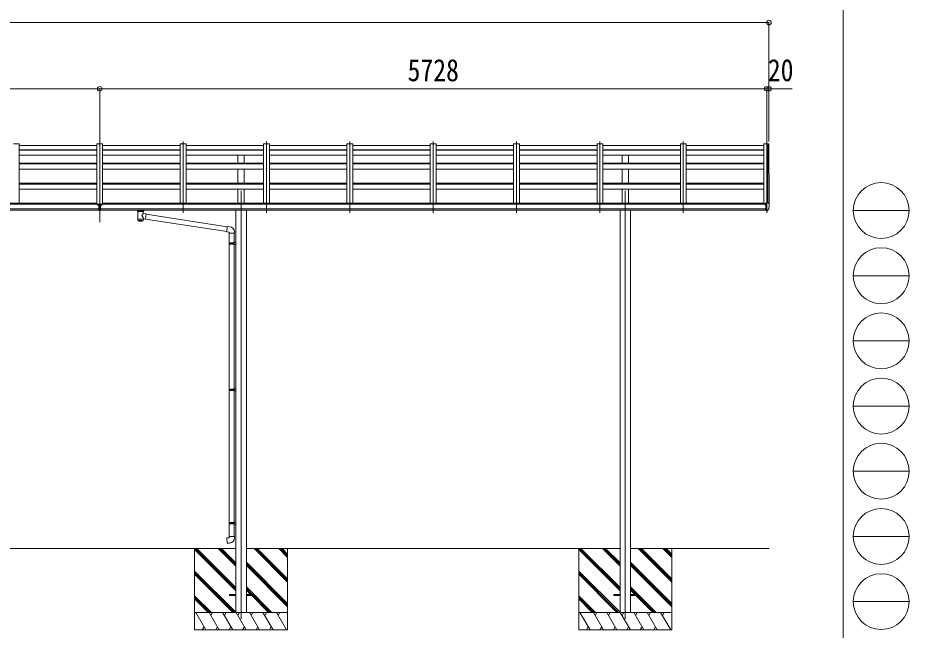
# Model space of a CAD drawing. Units: millimetres at full size, sheet at 1:40. Extents: x -11181 to 11305, y -7804 to 7716.
# Drawn here: x 3650 to 11305, y -5049 to 212 of the extents above; entities that cross this region are included whole.
import ezdxf
from ezdxf.enums import TextEntityAlignment as Align

# ---------------------------------------------------------------- set-up
doc = ezdxf.new("R2010")
doc.units = ezdxf.units.MM
doc.header["$LTSCALE"] = 40
doc.header["$PDMODE"] = 32
doc.header["$PDSIZE"] = 40
for name, color, linetype, lineweight in [('0-0_0', 7, 'Continuous', 9), ('0-1_本体', 4, 'Continuous', 9), ('0-2_部品', 7, 'Continuous', 9), ('0-8_PARTS2', 2, 'Continuous', 9), ('0-A_寸法', 6, 'Continuous', 9), ('F-0_240', 7, 'Continuous', 9)]:
    doc.layers.add(name, color=color, linetype=linetype, lineweight=lineweight)
doc.styles.add('ＭＳ ゴシック', font='')
doc.styles.get('ＭＳ ゴシック').set_extended_font_data('MS Gothic')

msp = doc.modelspace()

# ---------------------------------------------------------------- linework, layer by layer
at = {"layer": '0-0_0'}
for p, q in [((3184.2, -4347.1), (5023.8, -4347.1)), ((5521.8, -4347.1), (3682.2, -4347.1)), ((5167, -4347.1), (5167, -5047.1)), ((5521.8, -4711.41), (5167, -4356.62)), ((5521.8, -4697.27), (5171.63, -4347.1)), ((5521.8, -4683.13), (5185.77, -4347.1)), ((5521.8, -4499.28), (5369.62, -4347.1)), ((5521.8, -4485.14), (5383.76, -4347.1)), ((5521.8, -4471), (5397.9, -4347.1)), ((8821.8, -4347.1), (5612.2, -4347.1)), ((5967, -4636.11), (5677.99, -4347.1)), ((5967, -4621.97), (5692.13, -4347.1)), ((5967, -4607.83), (5706.27, -4347.1)), ((5967, -4423.98), (5890.12, -4347.1)), ((5967, -4409.84), (5904.26, -4347.1)), ((5967, -4395.7), (5918.4, -4347.1)), ((5967, -4347.1), (5967, -5047.1)), ((8467, -4347.1), (8467, -5047.1)), ((8821.8, -4711.41), (8467, -4356.62)), ((8821.8, -4697.27), (8471.63, -4347.1)), ((8821.8, -4683.13), (8485.77, -4347.1)), ((8821.8, -4499.28), (8669.62, -4347.1)), ((8821.8, -4485.14), (8683.76, -4347.1)), ((8821.8, -4471), (8697.9, -4347.1)), ((10101, -4347.1), (8912.2, -4347.1)), ((9267, -4636.11), (8977.99, -4347.1)), ((9267, -4621.97), (8992.13, -4347.1)), ((9267, -4607.83), (9006.27, -4347.1)), ((9267, -4423.98), (9190.12, -4347.1)), ((9267, -4409.84), (9204.26, -4347.1)), ((9267, -4395.7), (9218.4, -4347.1)), ((9267, -4347.1), (9267, -5047.1)), ((5967, -4819.96), (5612.2, -4465.16)), ((5967, -4834.1), (5612.2, -4479.3)), ((5967, -4848.25), (5612.2, -4493.45)), ((9267, -4819.96), (8912.2, -4465.16)), ((9267, -4834.1), (8912.2, -4479.3)), ((9267, -4848.25), (8912.2, -4493.45)), ((5521.8, -4895.26), (5167, -4540.46)), ((5509.5, -4897.1), (5167, -4554.6)), ((5495.36, -4897.1), (5167, -4568.75)), ((8821.8, -4895.26), (8467, -4540.46)), ((8809.5, -4897.1), (8467, -4554.6)), ((8795.36, -4897.1), (8467, -4568.75)), ((5832.01, -4897.1), (5612.2, -4677.29)), ((5663.36, -4742.59), (5612.2, -4691.44)), ((5649.21, -4742.59), (5612.2, -4705.58)), ((5817.87, -4897.1), (5667, -4746.24)), ((9132.01, -4897.1), (8912.2, -4677.29)), ((8963.36, -4742.59), (8912.2, -4691.44)), ((8949.21, -4742.59), (8912.2, -4705.58)), ((9117.87, -4897.1), (8967, -4746.24)), ((5311.51, -4897.1), (5167, -4752.59)), ((5297.37, -4897.1), (5167, -4766.74)), ((5283.22, -4897.1), (5167, -4780.88)), ((5803.72, -4897.1), (5658.21, -4751.59)), ((8611.51, -4897.1), (8467, -4752.59)), ((8597.37, -4897.1), (8467, -4766.74)), ((8583.22, -4897.1), (8467, -4780.88)), ((9103.72, -4897.1), (8958.21, -4751.59)), ((5167, -4897.1), (5967, -4897.1)), ((5263.89, -5047.1), (5177.29, -4897.1)), ((5379.36, -5047.1), (5292.76, -4897.1)), ((5322.76, -4897.1), (5307.76, -4923.08)), ((5494.83, -5047.1), (5408.23, -4897.1)), ((5423.23, -4923.08), (5438.23, -4897.1)), ((5610.3, -5047.1), (5523.7, -4897.1)), ((5538.7, -4923.08), (5553.7, -4897.1)), ((5725.77, -5047.1), (5639.17, -4897.1)), ((5654.17, -4923.08), (5669.17, -4897.1)), ((5841.24, -5047.1), (5754.64, -4897.1)), ((5769.64, -4923.08), (5784.64, -4897.1)), ((5956.71, -5047.1), (5870.11, -4897.1)), ((5885.11, -4923.08), (5900.11, -4897.1)), ((8467, -4897.1), (9267, -4897.1)), ((8563.89, -5047.1), (8477.29, -4897.1)), ((8679.36, -5047.1), (8592.76, -4897.1)), ((8622.76, -4897.1), (8607.76, -4923.08)), ((8794.83, -5047.1), (8708.23, -4897.1)), ((8723.23, -4923.08), (8738.23, -4897.1)), ((8910.3, -5047.1), (8823.7, -4897.1)), ((8838.7, -4923.08), (8853.7, -4897.1)), ((9025.77, -5047.1), (8939.17, -4897.1)), ((8954.17, -4923.08), (8969.17, -4897.1)), ((9141.24, -5047.1), (9054.64, -4897.1)), ((9069.64, -4923.08), (9084.64, -4897.1)), ((9256.71, -5047.1), (9170.11, -4897.1)), ((9185.11, -4923.08), (9200.11, -4897.1)), ((5967, -5047.1), (5167, -5047.1)), ((5248.89, -5021.12), (5233.89, -5047.1)), ((5364.36, -5021.12), (5349.36, -5047.1)), ((5479.83, -5021.12), (5464.83, -5047.1)), ((5595.3, -5021.12), (5580.3, -5047.1)), ((5710.77, -5021.12), (5695.77, -5047.1)), ((5826.24, -5021.12), (5811.24, -5047.1)), ((9267, -5047.1), (8467, -5047.1)), ((8548.89, -5021.12), (8533.89, -5047.1)), ((8664.36, -5021.12), (8649.36, -5047.1)), ((8779.83, -5021.12), (8764.83, -5047.1)), ((8895.3, -5021.12), (8880.3, -5047.1)), ((9010.77, -5021.12), (8995.77, -5047.1)), ((9126.24, -5021.12), (9111.24, -5047.1))]:
    msp.add_line(p, q, dxfattribs=at)
at = {"layer": '0-1_本体'}
for p, q in [((3662, -870.87), (3612, -870.87)), ((3662, -870.87), (3662, -1377.49)), ((3662, -883.87), (4328, -883.87)), ((4328, -870.87), (4328, -1387.89)), ((4378, -870.87), (4328, -870.87)), ((4328, -870.87), (4378, -870.87)), ((4378, -870.87), (4378, -1387.89)), ((5044, -883.87), (4378, -883.87)), ((5044, -870.87), (5044, -1377.49)), ((5044, -870.87), (5094, -870.87)), ((5094, -870.87), (5094, -1377.49)), ((5760, -883.87), (5094, -883.87)), ((5760, -870.87), (5760, -1377.49)), ((5760, -870.87), (5810, -870.87)), ((5810, -870.87), (5810, -1377.49)), ((6476, -883.87), (5810, -883.87)), ((6476, -870.87), (6476, -1377.49)), ((6476, -870.87), (6526, -870.87)), ((6526, -870.87), (6526, -1377.49)), ((7192, -883.87), (6526, -883.87)), ((7192, -870.87), (7192, -1377.49)), ((7192, -870.87), (7242, -870.87)), ((7242, -870.87), (7242, -1377.49)), ((7908, -883.87), (7242, -883.87)), ((7908, -870.87), (7908, -1377.49)), ((7908, -870.87), (7958, -870.87)), ((7958, -870.87), (7958, -1377.49)), ((8624, -883.87), (7958, -883.87)), ((8624, -870.87), (8624, -1377.49)), ((8624, -870.87), (8674, -870.87)), ((8674, -870.87), (8674, -1377.49)), ((9340, -883.87), (8674, -883.87)), ((9340, -870.87), (9340, -1377.49)), ((9340, -870.87), (9390, -870.87)), ((9390, -870.87), (9390, -1377.49)), ((10056, -883.87), (9390, -883.87)), ((10056, -870.87), (10056, -1387.89)), ((10091.92, -871.07), (10091.3, -872.69)), ((10092, -870.95), (10092, -1377.71)), ((10100.05, -871.29), (10092.22, -870.88)), ((10100.99, -872.17), (10101.01, -1384.26)), ((3662, -921.66), (4328, -921.66)), ((3662, -924.77), (4328, -924.77)), ((3662, -969.42), (4328, -969.42)), ((5044, -921.66), (4378, -921.66)), ((5044, -924.77), (4378, -924.77)), ((5044, -969.42), (4378, -969.42)), ((5760, -921.66), (5094, -921.66)), ((5760, -924.77), (5094, -924.77)), ((5760, -969.42), (5094, -969.42)), ((5539.5, -1036.33), (5539.5, -969.42)), ((5594.5, -1036.33), (5594.5, -969.42)), ((6476, -969.42), (5810, -969.42)), ((6476, -921.66), (5817.18, -921.66)), ((6476, -924.77), (5817.18, -924.77)), ((7192, -921.66), (6526, -921.66)), ((7192, -924.77), (6526, -924.77)), ((7192, -969.42), (6526, -969.42)), ((7908, -921.66), (7242, -921.66)), ((7908, -924.77), (7242, -924.77)), ((7908, -969.42), (7242, -969.42)), ((8624, -921.66), (7958, -921.66)), ((8624, -924.77), (7958, -924.77)), ((8624, -969.42), (7958, -969.42)), ((9340, -921.66), (8674, -921.66)), ((9340, -924.77), (8674, -924.77)), ((9340, -969.42), (8674, -969.42)), ((8839.5, -1036.33), (8839.5, -969.42)), ((8894.5, -1036.33), (8894.5, -969.42)), ((10056, -921.66), (9390, -921.66)), ((10056, -924.77), (9390, -924.77)), ((10056, -969.42), (9390, -969.42)), ((3662, -1037.67), (4328, -1037.67)), ((3662, -1043.86), (4328, -1043.86)), ((5044, -1037.67), (4378, -1037.67)), ((5044, -1043.86), (4378, -1043.86)), ((5760, -1037.67), (5094, -1037.67)), ((5760, -1043.86), (5094, -1043.86)), ((6476, -1037.67), (5810, -1037.67)), ((6476, -1043.86), (5810, -1043.86)), ((7192, -1037.67), (6526, -1037.67)), ((7192, -1043.86), (6526, -1043.86)), ((7908, -1037.67), (7242, -1037.67)), ((7908, -1043.86), (7242, -1043.86)), ((8624, -1037.67), (7958, -1037.67)), ((8624, -1043.86), (7958, -1043.86)), ((9340, -1037.67), (8674, -1037.67)), ((9340, -1043.86), (8674, -1043.86)), ((10056, -1037.67), (9390, -1037.67)), ((10056, -1043.86), (9390, -1043.86)), ((3662, -1087.68), (4328, -1087.68)), ((5044, -1087.68), (4378, -1087.68)), ((5760, -1087.68), (5094, -1087.68)), ((5539.5, -1209.22), (5539.5, -1087.68)), ((5594.5, -1209.22), (5594.5, -1087.68)), ((6476, -1087.68), (5810, -1087.68)), ((7192, -1087.68), (6526, -1087.68)), ((7908, -1087.68), (7242, -1087.68)), ((8624, -1087.68), (7958, -1087.68)), ((9340, -1087.68), (8674, -1087.68)), ((8839.5, -1209.22), (8839.5, -1087.68)), ((8894.5, -1209.22), (8894.5, -1087.68)), ((10056, -1087.68), (9390, -1087.68)), ((3662, -1209.22), (4328, -1209.22)), ((3662, -1216.22), (4328, -1216.22)), ((5044, -1209.22), (4378, -1209.22)), ((5044, -1216.22), (4378, -1216.22)), ((5760, -1209.22), (5094, -1209.22)), ((5760, -1216.22), (5094, -1216.22)), ((6476, -1209.22), (5810, -1209.22)), ((6476, -1216.22), (5810, -1216.22)), ((7192, -1209.22), (6526, -1209.22)), ((7192, -1216.22), (6526, -1216.22)), ((7908, -1209.22), (7242, -1209.22)), ((7908, -1216.22), (7242, -1216.22)), ((8624, -1209.22), (7958, -1209.22)), ((8624, -1216.22), (7958, -1216.22)), ((9340, -1209.22), (8674, -1209.22)), ((9340, -1216.22), (8674, -1216.22)), ((10056, -1209.22), (9390, -1209.22)), ((10056, -1216.22), (9390, -1216.22)), ((3662, -1259.77), (4328, -1259.77)), ((5044, -1259.77), (4378, -1259.77)), ((5760, -1259.77), (5094, -1259.77)), ((5539.5, -1381.19), (5539.5, -1259.77)), ((5594.5, -1381.19), (5594.5, -1259.77)), ((6476, -1259.77), (5810, -1259.77)), ((7192, -1259.77), (6526, -1259.77)), ((7908, -1259.77), (7242, -1259.77)), ((8624, -1259.77), (7958, -1259.77)), ((9340, -1259.77), (8674, -1259.77)), ((8839.5, -1381.19), (8839.5, -1259.77)), ((8894.5, -1381.19), (8894.5, -1259.77)), ((10056, -1259.77), (9390, -1259.77)), ((4346.5, -1387.89), (-1368.5, -1387.89)), ((-1368.5, -1429.12), (4346.5, -1429.12)), ((4346.5, -1440.96), (-1368.5, -1440.89)), ((4323, -1381.19), (-1345, -1381.19)), ((4323, -1387.89), (4323, -1381.19)), ((4359.5, -1387.89), (10074.5, -1387.89)), ((10074.5, -1429.12), (4359.5, -1429.12)), ((4359.5, -1440.96), (10074.5, -1440.89)), ((4383, -1381.19), (10051, -1381.19)), ((4383, -1387.89), (4383, -1381.19)), ((5521.8, -1441.05), (5521.8, -4897.12)), ((5612.2, -1441.05), (5612.2, -4897.12)), ((8821.8, -1441.05), (8821.8, -4897.12)), ((8912.2, -1441.05), (8912.2, -4897.12)), ((10051, -1387.89), (10051, -1381.19))]:
    msp.add_line(p, q, dxfattribs=at)
msp.add_lwpolyline([(10091.3, -1377.71), (10091.3, -870.87), (10056, -870.87)], dxfattribs=at)
msp.add_circle((10067.03, -1392.63), 3, dxfattribs=at)
for centre, radius, start, end in [((10092.2, -871.18), 0.301, 87.13321, 158.93673), ((10100, -872.29), 1, 6.67014, 87)]:
    msp.add_arc(centre, radius, start, end, dxfattribs=at)
at = {"layer": '0-2_部品'}
for p, q in [((10081.2, -1446.2), (10081.2, -1377.7)), ((4338.53, -1393.23), (4338.53, -1394.88)), ((4338.53, -1394.13), (4339.53, -1394.13)), ((4339.53, -1394.88), (4339.53, -1393.23)), ((4340.53, -1393.98), (4341.53, -1393.98)), ((4346.5, -1385.55), (4346.5, -1444.41)), ((4346.5, -1431.25), (4359.5, -1431.25)), ((4365.47, -1393.98), (4364.47, -1393.98)), ((4366.47, -1393.23), (4366.47, -1394.88)), ((4366.47, -1394.13), (4367.47, -1394.13)), ((4367.47, -1394.88), (4367.47, -1393.23)), ((4677.3, -1447.21), (4677.3, -1441.09)), ((4681.4, -1451.71), (4681.38, -1532)), ((4727.2, -1469.28), (4727.2, -1451.69)), ((4731.3, -1447.21), (4731.3, -1441.09)), ((10064.7, -1383.55), (10064.7, -1387.88)), ((10079.7, -1382.39), (10065.7, -1382.44)), ((10069.2, -1382.43), (10069.2, -1380.53)), ((10069.7, -1392.62), (10069.4, -1392.62)), ((10070.23, -1392.62), (10069.7, -1392.62)), ((10070.03, -1380.12), (10079.7, -1379.39)), ((10074.7, -1387.43), (10081.2, -1387.04)), ((10074.7, -1443), (10080.2, -1443)), ((10079.7, -1378.62), (10081.2, -1378.62)), ((10079.7, -1378.62), (10079.7, -1384.79)), ((10080.7, -1444), (10080.2, -1443)), ((10081.2, -1444), (10080.7, -1444)), ((10082.7, -1446.11), (10081.2, -1446.2)), ((10082.7, -1446.11), (10086.41, -1445.88)), ((10088.82, -1444.39), (10098.57, -1429.01)), ((10096.29, -1378.27), (10100.36, -1384.08)), ((10103.2, -1387.07), (10103.2, -1387.7)), ((4752.42, -1473.19), (4727.2, -1469.27)), ((4727.21, -1532), (4727.2, -1515.37)), ((4727.2, -1515.62), (4745.4, -1518.45)), ((4752.42, -1473.19), (4745.4, -1518.45)), ((5443.86, -1625.02), (4745.67, -1516.7)), ((5447.53, -1583.09), (4752.11, -1475.2)), ((5468.52, -1583.15), (5447.69, -1581.33)), ((5463.6, -1638.89), (5509.6, -1638.89)), ((5465.6, -1638.89), (5465.6, -1721.55)), ((5507.6, -1638.89), (5507.6, -1718.99)), ((5509.6, -1638.89), (5509.6, -1627.98)), ((5463.6, -1723.55), (5464.6, -1721.55)), ((5463.6, -1723.55), (5507.6, -1723.55)), ((5463.6, -1723.55), (5463.6, -1731.55)), ((5463.6, -1731.55), (5507.6, -1731.55)), ((5463.6, -1731.55), (5464.6, -1733.55)), ((5464.6, -1721.55), (5507.6, -1721.55)), ((5464.6, -1733.55), (5507.6, -1733.55)), ((5465.6, -1733.55), (5465.6, -2977.74)), ((5503.12, -1723.55), (5502.69, -1721.55)), ((5505.6, -1719.05), (5521.6, -1718.58)), ((5505.6, -1721.05), (5505.6, -1719.05)), ((5505.6, -1721.05), (5507.6, -1721.05)), ((5505.6, -1736.05), (5505.6, -1734.05)), ((5505.6, -1736.05), (5521.6, -1736.52)), ((5507.6, -1736.11), (5507.6, -2975.18)), ((5521.6, -1718.58), (5521.6, -1736.52)), ((5463.6, -2979.74), (5464.6, -2977.74)), ((5463.6, -2979.74), (5507.6, -2979.74)), ((5463.6, -2979.74), (5463.6, -2987.74)), ((5464.6, -2977.74), (5507.6, -2977.74)), ((5503.12, -2979.74), (5502.69, -2977.74)), ((5505.6, -2975.24), (5521.6, -2974.77)), ((5505.6, -2977.24), (5505.6, -2975.24)), ((5505.6, -2977.24), (5507.6, -2977.24)), ((5521.6, -2974.77), (5521.6, -2992.71)), ((5463.6, -2987.74), (5507.6, -2987.74)), ((5463.6, -2987.74), (5464.6, -2989.74)), ((5464.6, -2989.74), (5507.6, -2989.74)), ((5465.6, -2989.74), (5465.6, -4122.9)), ((5505.6, -2992.24), (5505.6, -2990.24)), ((5505.6, -2992.24), (5521.6, -2992.71)), ((5507.6, -2992.3), (5507.6, -4120.34)), ((5463.6, -4124.9), (5464.6, -4122.9)), ((5463.6, -4124.9), (5507.6, -4124.9)), ((5463.6, -4124.9), (5463.6, -4132.9)), ((5463.6, -4132.9), (5507.6, -4132.9)), ((5463.6, -4132.9), (5464.6, -4134.9)), ((5464.6, -4122.9), (5507.6, -4122.9)), ((5503.12, -4124.9), (5502.69, -4122.9)), ((5505.6, -4120.4), (5521.6, -4119.93)), ((5505.6, -4122.4), (5505.6, -4120.4)), ((5505.6, -4122.4), (5507.6, -4122.4)), ((5521.6, -4119.93), (5521.6, -4137.87)), ((5464.6, -4134.9), (5507.6, -4134.9)), ((5465.6, -4134.9), (5465.6, -4244.9)), ((5505.6, -4137.4), (5505.6, -4135.4)), ((5505.6, -4137.4), (5521.6, -4137.87)), ((5507.6, -4137.46), (5507.6, -4244.9)), ((5463.6, -4244.9), (5509.6, -4244.9)), ((5463.6, -4254.9), (5463.6, -4244.9)), ((5509.6, -4244.9), (5509.6, -4255.82))]:
    msp.add_line(p, q, dxfattribs=at)
at = {"layer": '0-2_部品', "color": 4}
for p, q in [((5467.2, -4742.59), (5467.2, -4751.59)), ((5522.2, -4742.59), (5467.2, -4742.59)), ((5667.2, -4742.59), (5612.2, -4742.59)), ((5667.2, -4742.59), (5667.2, -4751.59)), ((8767.2, -4742.59), (8767.2, -4751.59)), ((8822.2, -4742.59), (8767.2, -4742.59)), ((8967.2, -4742.59), (8912.2, -4742.59)), ((8967.2, -4742.59), (8967.2, -4751.59)), ((5522.2, -4751.59), (5467.2, -4751.59)), ((5667.2, -4751.59), (5612.2, -4751.59)), ((8822.2, -4751.59), (8767.2, -4751.59)), ((8967.2, -4751.59), (8912.2, -4751.59))]:
    msp.add_line(p, q, dxfattribs=at)
at = {"layer": '0-2_部品'}
for points in [[(10081.2, -1377.7), (10093.2, -1377.7), (10095.53, -1377.84)], [(4337.53, -1393.08), (4336.53, -1393.08), (4336.53, -1393.98), (4337.53, -1393.98)], [(4339.53, -1392.18), (4339.53, -1391.28), (4338.53, -1391.28), (4338.53, -1392.18)], [(4338.53, -1394.88), (4338.53, -1395.78), (4339.53, -1395.78), (4339.53, -1394.88)], [(4341.53, -1393.98), (4341.53, -1393.08), (4340.53, -1393.08)], [(4346.5, -1385.55), (4359.5, -1385.55), (4359.5, -1444.41), (4346.5, -1444.41)], [(4364.47, -1393.98), (4364.47, -1393.08), (4365.47, -1393.08)], [(4366.47, -1392.18), (4366.47, -1391.28), (4367.47, -1391.28), (4367.47, -1392.18)], [(4367.47, -1394.88), (4367.47, -1395.78), (4366.47, -1395.78), (4366.47, -1394.88)], [(4368.47, -1393.08), (4369.47, -1393.08), (4369.47, -1393.98), (4368.47, -1393.98)], [(4677.34, -1447.26), (4677.31, -1446.91), (4677.56, -1445.95), (4678.08, -1445.07), (4678.88, -1444.23), (4680, -1443.43), (4681.4, -1442.71)], [(4677.34, -1447.15), (4677.31, -1447.5), (4677.56, -1448.46), (4678.08, -1449.35), (4678.88, -1450.18), (4680, -1450.98), (4681.4, -1451.71)], [(4727.2, -1442.72), (4727.43, -1442.81), (4728.79, -1443.55), (4729.9, -1444.39), (4730.66, -1445.26), (4731.12, -1446.16), (4731.29, -1447.04)], [(4727.2, -1451.69), (4727.43, -1451.6), (4728.79, -1450.87), (4729.9, -1450.02), (4730.66, -1449.15), (4731.12, -1448.25), (4731.29, -1447.37)], [(10064.7, -1391), (10064.7, -1392.62), (10064.23, -1392.62)], [(10069.4, -1391.43), (10069.4, -1392.62), (10064.7, -1392.62)], [(10070.03, -1380.12), (10069.86, -1380.13), (10069.7, -1380.17), (10069.56, -1380.21), (10069.43, -1380.26), (10069.33, -1380.32), (10069.26, -1380.39), (10069.21, -1380.46), (10069.2, -1380.53)], [(10074.7, -1443), (10074.7, -1384.79), (10079.7, -1384.79)], [(10081.2, -1432.31), (10078.04, -1431.9), (10074.7, -1431.47)], [(5447.69, -1581.33), (5443.68, -1627.15), (5463.6, -1628.89), (5463.6, -1638.89)], [(5503.12, -1723.55), (5503.12, -1731.55), (5502.69, -1733.55)], [(5505.6, -1734.05), (5507.6, -1734.05), (5507.6, -1721.05)], [(5503.12, -2979.74), (5503.12, -2987.74), (5502.69, -2989.74)], [(5505.6, -2990.24), (5507.6, -2990.24), (5507.6, -2977.24)], [(5503.12, -4124.9), (5503.12, -4132.9), (5502.69, -4134.9)], [(5505.6, -4135.4), (5507.6, -4135.4), (5507.6, -4122.4)], [(5468.52, -4300.65), (5447.69, -4302.47), (5443.68, -4256.64), (5463.6, -4254.9)]]:
    msp.add_lwpolyline(points, dxfattribs=at)
for centre, radius, start, end in [((10095.47, -1378.84), 1, 35, 86.5), ((4694.37, -1492.42), 51.38, 92.46126, 104.61963), ((4714.25, -1492.42), 51.38, 75.38037, 87.53874), ((10067.2, -1392.62), 2.5, 28.35764, 180), ((10067.2, -1392.62), 2.5, 0, 28.35764), ((10086.23, -1442.89), 3, 273.5, 330), ((10095.97, -1427.51), 3, 330, 348.16652), ((9910.71, -1387.7), 192.49, 347.8767, 359.9992), ((10100.2, -1387.07), 3, 0, 87), ((5464.6, -1627.98), 45, 0, 85), ((5464.6, -4255.82), 45, 275, 0)]:
    msp.add_arc(centre, radius, start, end, dxfattribs=at)
for centre, major_axis in [((4339.03, -1393.23), (5.9, 0)), ((4366.97, -1393.23), (-5.9, 0))]:
    msp.add_ellipse(centre, major_axis=major_axis, ratio=0.9, dxfattribs=at)
for centre, major_axis, ratio, start_param, end_param in [((4339.03, -1393.53), (5.9, 0), 0.9, 6.2831853, 9.424778), ((4337.53, -1392.18), (-1, 0), 0.9, 1.5707963, 3.1415927), ((4337.53, -1394.88), (1, 0), 0.9, 6.2831853, 7.8539816), ((4337.53, -1393.23), (1, 0), 0.9, 6.2831853, 6.9023328), ((4340.53, -1392.18), (1, 0), 0.9, 3.1415927, 4.712389), ((4340.53, -1393.23), (-1, 0), 0.9, 5.6640378, 6.2831853), ((4340.53, -1394.88), (-1, 0), 0.9, 4.712389, 6.2831853), ((4366.97, -1393.53), (-5.9, 0), 0.9, 3.1415927, 6.2831853), ((4365.47, -1392.18), (-1, 0), 0.9, 1.5707963, 3.1415927), ((4365.47, -1394.88), (1, 0), 0.9, 6.2831853, 7.8539816), ((4365.47, -1393.23), (1, 0), 0.9, 6.2831853, 6.9023328), ((4368.47, -1392.18), (1, 0), 0.9, 3.1415927, 4.712389), ((4368.47, -1393.23), (-1, 0), 0.9, 5.6640378, 6.2831853), ((4368.47, -1394.88), (-1, 0), 0.9, 4.712389, 6.2831853), ((4704.3, -1452.9), (-22.91, -0.42), 0.072511, 4.711586, 6.2823824), ((4704.32, -1451.27), (-22.91, -0.42), 0.072511, 4.711586, 6.2823824), ((4704.27, -1451.28), (22.92, -0.42), 0.07247, 0.0008089, 1.5716053), ((4704.27, -1452.9), (22.92, -0.42), 0.07247, 0.0008089, 1.5716053), ((4715.3, -1447.21), (16, 0), 0.361356, 0, 0.0194874), ((4715.3, -1447.21), (16, 0), 0.361356, 6.2636979, 6.2831853), ((10065.7, -1383.55), (0.02, 1.1), 0.906239, 0.0206394, 1.5914357), ((4704.3, -1532), (22.92, 0), 0.101955, 6.2829723, 9.4248207), ((4704.3, -1519.56), (22.91, 0), 0.122865, 6.2831853, 9.424778), ((4704.3, -1488.83), (-22.81, 26.62), 0.234429, 3.1563334, 4.5976381), ((4706.85, -1491.47), (20.32, 22.25), 0.045535, 4.9756507, 6.2441899), ((4704.3, -1532), (22.92, 0), 0.101955, 3.1415499, 6.2833984)]:
    msp.add_ellipse(centre, major_axis=major_axis, ratio=ratio, start_param=start_param, end_param=end_param, dxfattribs=at)
at = {"layer": '0-8_PARTS2'}
for p, q in [((4353, -1544.84), (4353, -829.57)), ((5069, -850.13), (5069, -1464.31)), ((5785, -850.13), (5785, -1464.31)), ((6501, -850.13), (6501, -1464.31)), ((7217, -850.13), (7217, -1464.31)), ((7933, -850.13), (7933, -1464.31)), ((8649, -850.13), (8649, -1464.31)), ((9365, -850.13), (9365, -1464.31)), ((10081, -850.13), (10081, -1464.31)), ((5567, -1275.5), (5567, -4950.73)), ((8867, -1275.5), (8867, -4950.73))]:
    msp.add_line(p, q, dxfattribs=at)
at = {"layer": '0-A_寸法'}
for p, q in [((-1394.99, 170.75), (10100.99, 170.75)), ((10100.99, 170.75), (10100.99, -398.09)), ((-1374.99, -398.09), (4353, -398.09)), ((10080.99, -398.09), (4353, -398.09)), ((4353, -398.09), (4353, -853.66)), ((4353, -398.09), (4353, -850.13)), ((10080.99, -398.09), (10080.99, -853.66)), ((10080.99, -398.09), (10080.99, -850.13)), ((10080.99, -398.09), (10100.99, -398.09)), ((10100.99, -398.09), (10100.99, -850.13)), ((10100.99, -398.09), (10300.99, -398.09))]:
    msp.add_line(p, q, dxfattribs=at)
for p in [(10100.99, 170.75), (4353, -398.09), (10080.99, -398.09), (10100.99, -398.09)]:
    msp.add_point(p, dxfattribs=at)
at = {"layer": 'F-0_240', "color": 5}
msp.add_line((10739.39, 7716.46), (10739.39, -7803.54), dxfattribs=at)
at = {"layer": 'F-0_240', "color": 4}
for p, q in [((10824.88, -1443.54), (11304.88, -1443.54)), ((10824.88, -2003.54), (11304.88, -2003.54)), ((10824.88, -2563.54), (11304.88, -2563.54)), ((10824.88, -3123.54), (11304.88, -3123.54)), ((10824.88, -3683.54), (11304.88, -3683.54)), ((10824.88, -4243.54), (11304.88, -4243.54)), ((10824.88, -4803.54), (11304.88, -4803.54))]:
    msp.add_line(p, q, dxfattribs=at)
for centre in [(11064.88, -1443.54), (11064.88, -2003.54), (11064.88, -2563.54), (11064.88, -3123.54), (11064.88, -3683.54), (11064.88, -4243.54), (11064.88, -4803.54)]:
    msp.add_circle(centre, 240, dxfattribs=at)

# ---------------------------------------------------------------- texts
at = {"layer": '0-A_寸法', "color": 7, "style": 'ＭＳ ゴシック', "width": 0.85}
for s, p in [('5728', (6997, -390.09)), ('20', (10090.99, -390.09))]:
    msp.add_text(s, height=190.6, dxfattribs=at).set_placement(p, align=Align.BOTTOM_LEFT)

doc.saveas('drawing.dxf')
